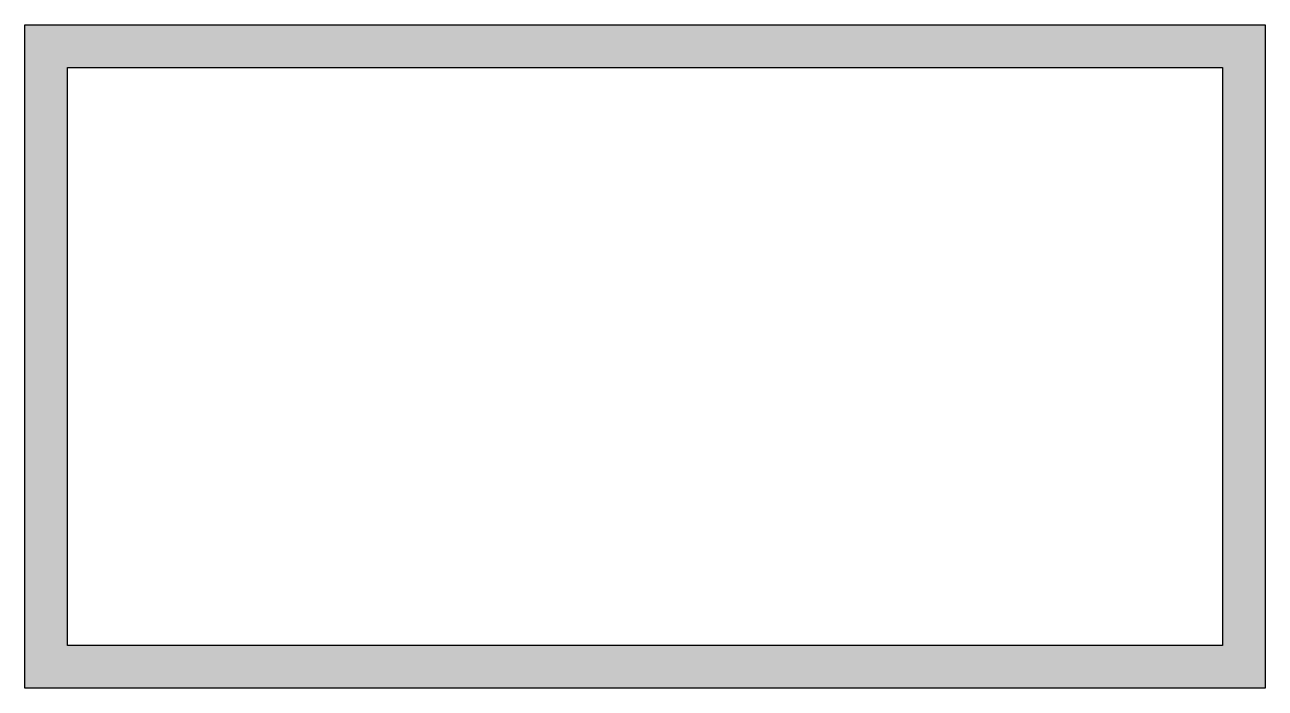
# Model space of a CAD drawing. Header units: millimetres. Extents: x 151150 to 156950, y 38650 to 41750.
import ezdxf

# ---------------------------------------------------------------- set-up
doc = ezdxf.new("R2010")
doc.units = ezdxf.units.MM
doc.header["$MEASUREMENT"] = 0
doc.layers.add('NDC_S_HATCH COLUMN AND WALL', color=251, linetype='Continuous', lineweight=13)
doc.layers.add('NDC_S_WALL', color=6, linetype='Continuous', lineweight=25)

msp = doc.modelspace()

# ---------------------------------------------------------------- hatches: boundary and pattern name
at = {"layer": 'NDC_S_HATCH COLUMN AND WALL'}
h = msp.add_hatch(color=256, dxfattribs=at)
h.dxf.hatch_style = 1
h.paths.add_polyline_path([(156950, 41750), (151150, 41750), (151150, 38650), (156950, 38650)])
h.paths.add_polyline_path([(151350, 38850), (151350, 41550), (156750, 41550), (156750, 38850)], flags=16)

# ---------------------------------------------------------------- linework, layer by layer
at = {"layer": 'NDC_S_WALL'}
for points in [[(151150, 41750), (156950, 41750), (156950, 38650), (151150, 38650)], [(151350, 41550), (156750, 41550), (156750, 38850), (151350, 38850)]]:
    msp.add_lwpolyline(points, close=True, dxfattribs=at)

doc.saveas('drawing.dxf')
